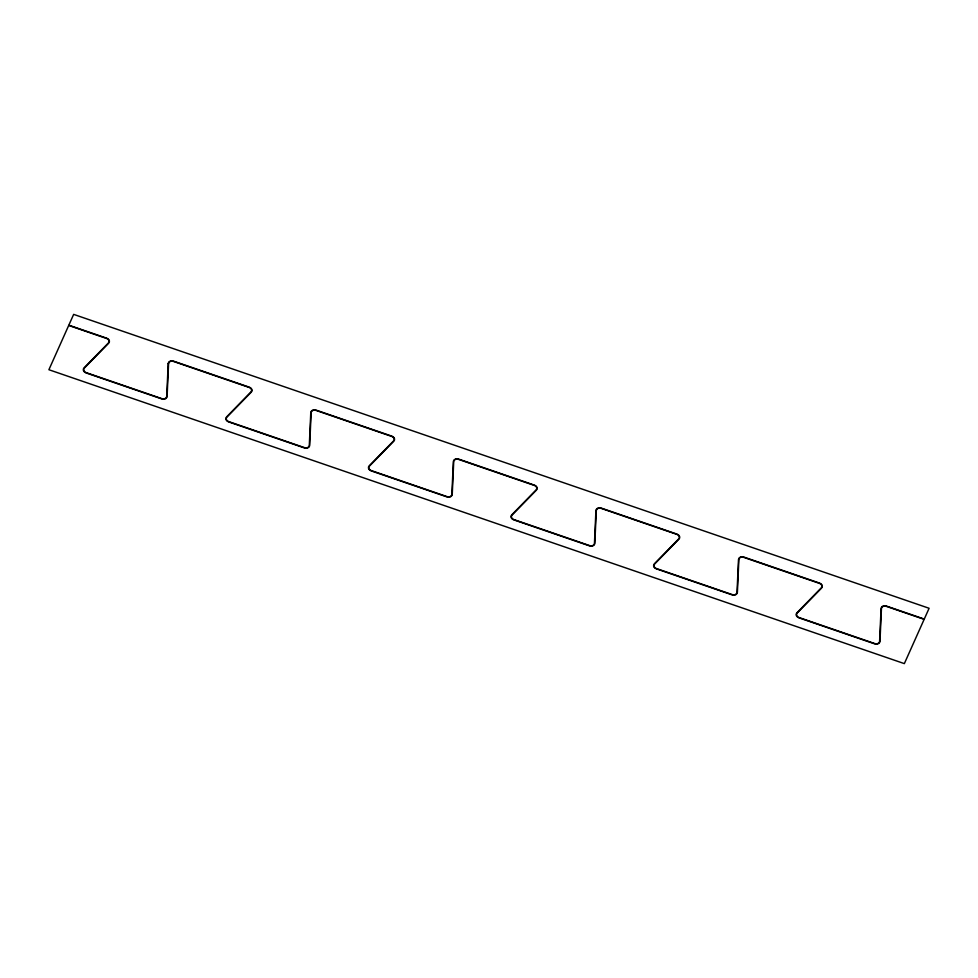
<?xml version="1.0" encoding="UTF-8"?>
<svg xmlns="http://www.w3.org/2000/svg" width="978" height="978" viewBox="0 0 978 978"><rect width="100%" height="100%" fill="white"/><g stroke="black" fill="none" stroke-linecap="round" stroke-linejoin="round"><path stroke-width="1.47" d="M168.192 363.645L166.725 396.383A3.606 2.848 10.2 0 1 161.969 398.669L86.076 372.594A3.606 2.848 10.2 0 1 84.365 368.083L108.668 343.205A3.985 3.142 10.2 0 0 106.773 338.217L68.827 325.173L73.656 314.378L929.1 608.279L924.271 619.074L886.325 606.03A3.985 3.142 10.2 0 0 881.068 608.56L879.601 641.299A3.606 2.848 10.2 0 1 874.845 643.585L798.953 617.509A3.606 2.848 10.2 0 1 797.229 612.998L821.544 588.108A3.985 3.142 10.2 0 0 819.65 583.12L743.757 557.044A3.985 3.142 10.2 0 0 738.488 559.575L737.021 592.313A3.606 2.848 10.2 0 1 732.265 594.6L656.372 568.524A3.606 2.848 10.2 0 1 654.661 564.013L678.964 539.135A3.985 3.142 10.2 0 0 677.069 534.147L601.177 508.071A3.985 3.142 10.2 0 0 595.92 510.602L594.453 543.328A3.606 2.848 10.2 0 1 589.697 545.614L513.805 519.55A3.606 2.848 10.2 0 1 512.081 515.027L536.396 490.149A3.985 3.142 10.2 0 0 534.501 485.161L458.609 459.085A3.985 3.142 10.2 0 0 453.34 461.616L451.873 494.342A3.606 2.848 10.2 0 1 447.117 496.641L371.224 470.565A3.606 2.848 10.2 0 1 369.513 466.054L393.816 441.164A3.985 3.142 10.2 0 0 391.921 436.176L316.028 410.1A3.985 3.142 10.2 0 0 310.772 412.63L309.305 445.369A3.606 2.848 10.2 0 1 304.549 447.655L228.656 421.579A3.606 2.848 10.2 0 1 226.933 417.068L251.248 392.178A3.985 3.142 10.2 0 0 249.353 387.19L173.461 361.114A3.985 3.142 10.2 0 0 168.192 363.645M168.571 363.682L167.104 396.42A3.985 3.142 10.2 0 1 161.847 398.951L85.954 372.875A3.985 3.142 10.2 0 1 84.059 367.887L108.362 342.997A3.606 2.848 10.2 0 0 106.651 338.486L68.704 325.454L48.9 369.721L904.344 663.622L924.149 619.343L886.202 606.311A3.606 2.848 10.2 0 0 881.447 608.597L879.98 641.336A3.985 3.142 10.2 0 1 874.723 643.866L798.83 617.79A3.985 3.142 10.2 0 1 796.936 612.803L821.239 587.912A3.606 2.848 10.2 0 0 819.515 583.401L743.635 557.326A3.606 2.848 10.2 0 0 738.867 559.612L737.4 592.35A3.985 3.142 10.2 0 1 732.143 594.881L656.25 568.805A3.985 3.142 10.2 0 1 654.355 563.817L678.659 538.927A3.606 2.848 10.2 0 0 676.947 534.416L601.054 508.34A3.606 2.848 10.2 0 0 596.299 510.638L594.832 543.365A3.985 3.142 10.2 0 1 589.575 545.895L513.682 519.819A3.985 3.142 10.2 0 1 511.787 514.831L536.091 489.954A3.606 2.848 10.2 0 0 534.367 485.43L458.474 459.367A3.606 2.848 10.2 0 0 453.719 461.653L452.252 494.379A3.985 3.142 10.2 0 1 446.995 496.91L371.102 470.846A3.985 3.142 10.2 0 1 369.207 465.846L393.511 440.968A3.606 2.848 10.2 0 0 391.799 436.457L315.906 410.381A3.606 2.848 10.2 0 0 311.151 412.667L309.684 445.406A3.985 3.142 10.2 0 1 304.427 447.936L228.534 421.86A3.985 3.142 10.2 0 1 226.627 416.872L250.943 391.982A3.606 2.848 10.2 0 0 249.219 387.471L173.326 361.395A3.606 2.848 10.2 0 0 168.571 363.682"/></g></svg>
